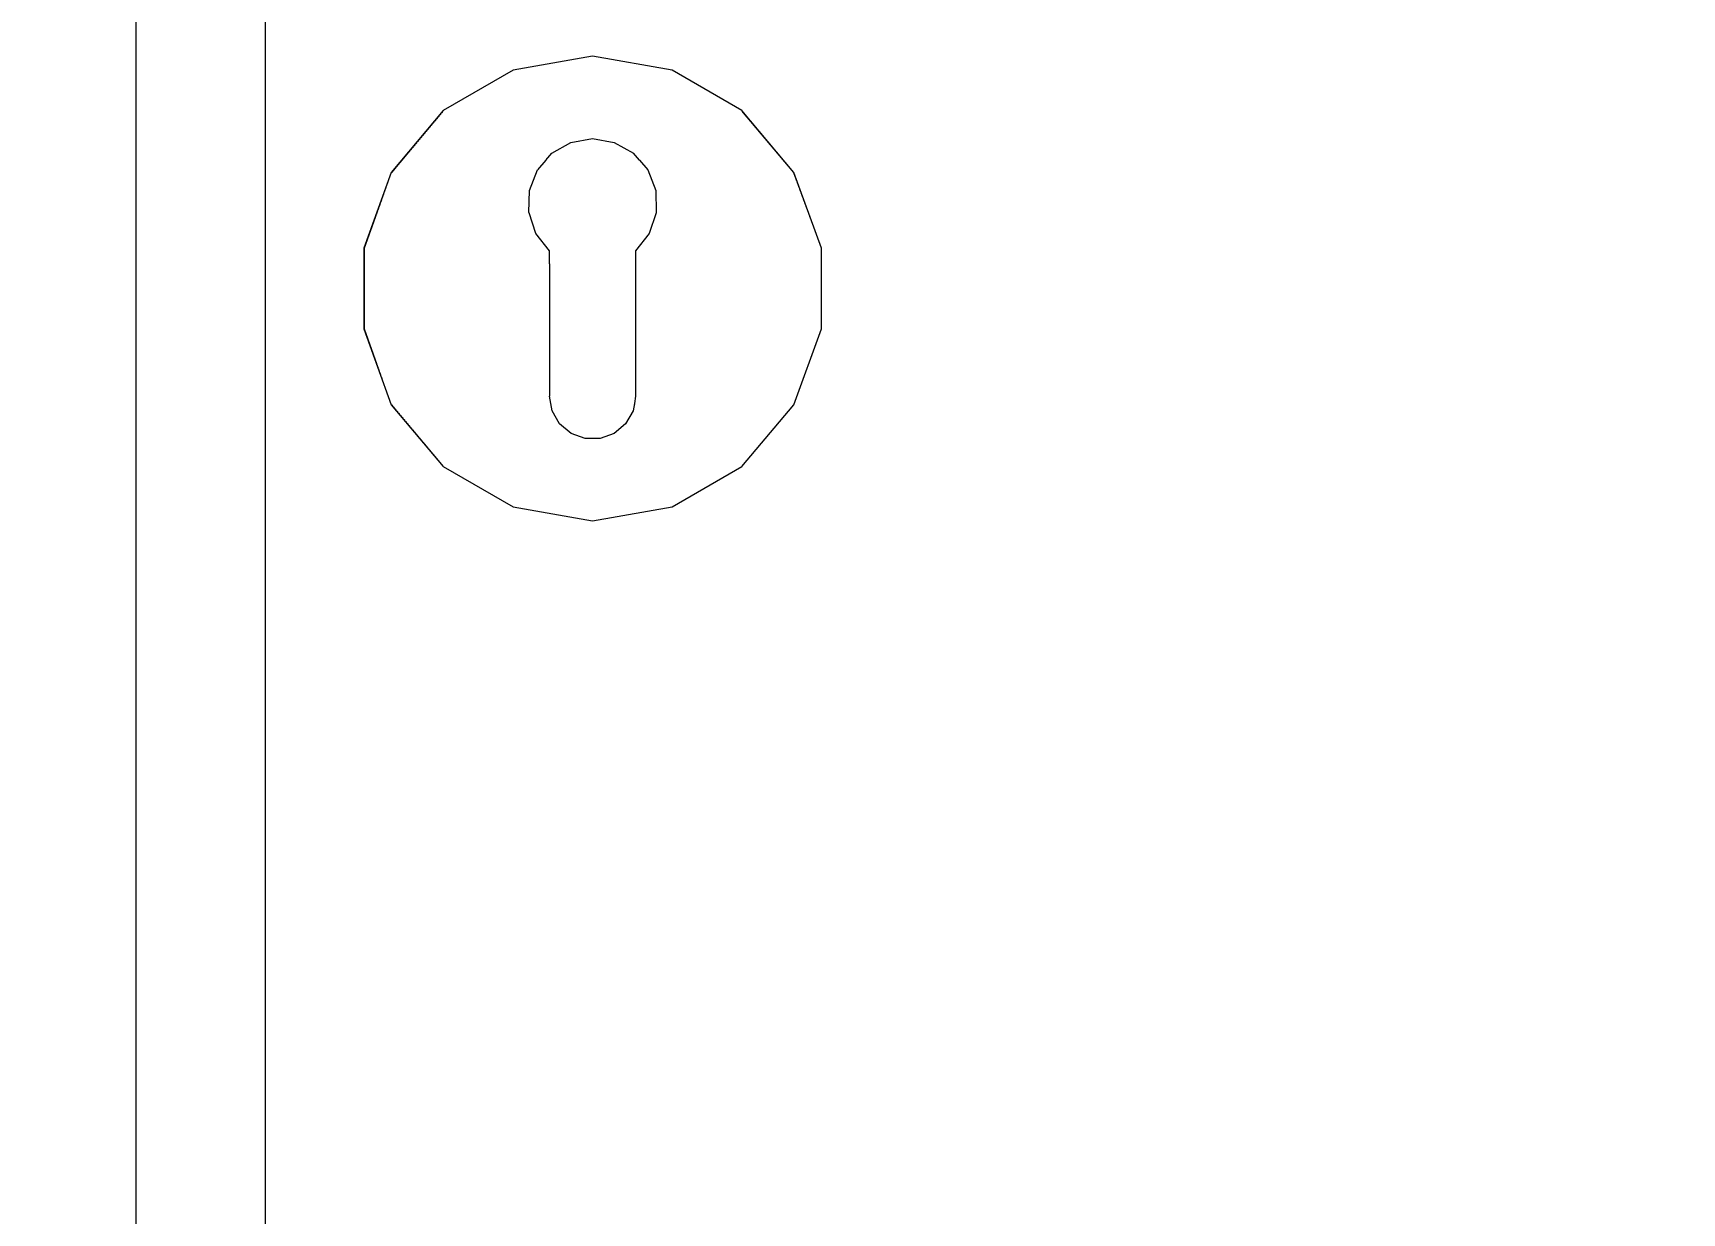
# Model space of a CAD drawing. Header units: millimetres. Extents: x -15634 to 67596, y -3027 to 55843.
# Drawn here: x 11357.4 to 11548.9, y 18788.2 to 18925.3 of the extents above; entities that cross this region are included whole.
import ezdxf

# ---------------------------------------------------------------- set-up
doc = ezdxf.new("R2010")
doc.units = ezdxf.units.MM
doc.header["$MEASUREMENT"] = 0
doc.set_wipeout_variables(frame=1)
doc.linetypes.add('Wipeout_Contour', pattern=[1000, 0, -1000])
doc.layers.add('Dimensioning - General', color=7, linetype='Continuous')
doc.layers.add('Structural - Bearing', color=7, linetype='Continuous')
for name, color, linetype, lineweight, true_color in [('Dimensioning - General_Pen_No__61', 7, 'Continuous', 20, 0x6a6a6a), ('Dimensioning - General_Pen_No__88', 7, 'Continuous', 20, 0xfd4435), ('Structural - Bearing_Pen_No__82', 7, 'Continuous', 20, 0xaaaaaa)]:
    doc.layers.add(name, color=color, linetype=linetype, lineweight=lineweight, true_color=true_color)
doc.styles.add('GENERATED_STYLE_6', font='calibril.ttf')
doc.dimstyles.new('GENERATED_STYLE__3', dxfattribs={"dimtxt": 195.999997, "dimasz": 106.4, "dimexe": 0.18, "dimexo": 0.0625, "dimgap": 0.09, "dimtad": 1, "dimdec": 0, "dimlfac": 0.1, "dimzin": 0, "dimdsep": 46, "dimtxsty": 'GENERATED_STYLE_6', "dimblk": 'ARROWHEAD_2', "dimblk1": 'ARROWHEAD_2', "dimblk2": 'ARROWHEAD_2', "dimcen": 0.09, "dimse1": 1, "dimse2": 1, "dimclrd": 256, "dimclre": 256, "dimclrt": 256, "dimadec": 0, "dimazin": 0, "dimtfac": 1, "dimtdec": 4, "dimtmove": 0, "dimatfit": 3, "dimfxl": 1, "dimtolj": 1, "dimtzin": 0, "dimarcsym": 0})

# ---------------------------------------------------------------- blocks, each defined once
blk = doc.blocks.new('*D47')
at = {"layer": 'Dimensioning - General_Pen_No__61', "color": 251, "linetype": 'Continuous', "lineweight": 20, "true_color": 0x6a6a6a, "transparency": 16777216}
for p, q in [((27454.43, 20636.02), (27594.43, 20555.19)), ((27629.43, 20595.6), (27419.43, 20595.6)), ((27524.43, 17895.6), (27524.43, 20595.6)), ((27454.43, 17936.02), (27594.43, 17855.19)), ((27629.43, 17895.6), (27419.43, 17895.6))]:
    blk.add_line(p, q, dxfattribs=at)
at = {"layer": 'Dimensioning - General_Pen_No__88', "color": 20, "lineweight": 20, "true_color": 0xfd4435, "transparency": 16777216, "char_height": 196, "attachment_point": 7, "rotation": 90, "style": 'GENERATED_STYLE_6'}
for s, insert in [('\\A1;{\\pql;\\fCalibri Light|b0|i0|c0|p34;20}', (27485.23, 20237.36)), ('\\A1;{\\pql;\\fCalibri Light|b0|i0|c0|p34;270}', (27485.23, 19007.27))]:
    blk.add_mtext(s, dxfattribs=dict(at, insert=insert))
blk = doc.blocks.new('ARROWHEAD_2')
at = {"color": 0, "linetype": 'Continuous', "lineweight": 0}
for p, q in [((-0.3781, -0.655), (0.3781, 0.655)), ((0, 0), (-1, 0))]:
    blk.add_line(p, q, dxfattribs=at)
blk = doc.blocks.new('*D95')
at = {"layer": 'Dimensioning - General_Pen_No__61', "color": 251, "linetype": 'Continuous', "lineweight": 20, "true_color": 0x6a6a6a, "transparency": 16777216}
for p, q in [((28004.43, 20636.02), (28144.43, 20555.19)), ((28179.43, 20595.6), (27969.43, 20595.6)), ((28074.43, 17895.6), (28074.43, 20595.6)), ((28004.43, 17936.02), (28144.43, 17855.19)), ((28179.43, 17895.6), (27969.43, 17895.6))]:
    blk.add_line(p, q, dxfattribs=at)
at = {"layer": 'Dimensioning - General_Pen_No__88', "color": 20, "lineweight": 20, "true_color": 0xfd4435, "transparency": 16777216, "char_height": 196, "attachment_point": 7, "rotation": 90, "style": 'GENERATED_STYLE_6'}
for s, insert in [('\\A1;{\\pql;\\fCalibri Light|b0|i0|c0|p34;20}', (28035.23, 20237.36)), ('\\A1;{\\pql;\\fCalibri Light|b0|i0|c0|p34;270}', (28035.23, 19007.27))]:
    blk.add_mtext(s, dxfattribs=dict(at, insert=insert))
blk = doc.blocks.new('*D126')
at = {"layer": 'Dimensioning - General_Pen_No__61', "color": 251, "linetype": 'Continuous', "lineweight": 20, "true_color": 0x6a6a6a, "transparency": 16777216}
for p, q in [((28554.43, 20836.02), (28694.43, 20755.19)), ((28729.43, 20795.6), (28519.43, 20795.6)), ((28624.43, 17895.6), (28624.43, 20795.6)), ((28554.43, 17936.02), (28694.43, 17855.19)), ((28729.43, 17895.6), (28519.43, 17895.6))]:
    blk.add_line(p, q, dxfattribs=at)
at = {"layer": 'Dimensioning - General_Pen_No__88', "color": 20, "lineweight": 20, "true_color": 0xfd4435, "transparency": 16777216, "insert": (28585.23, 19107.27), "char_height": 196, "attachment_point": 7, "rotation": 90, "style": 'GENERATED_STYLE_6'}
blk.add_mtext('\\A1;{\\pql;\\fCalibri Light|b0|i0|c0|p34;290}', dxfattribs=at)
blk = doc.blocks.new('*D143')
at = {"layer": 'Dimensioning - General_Pen_No__61', "color": 251, "linetype": 'Continuous', "lineweight": 20, "true_color": 0x6a6a6a, "transparency": 16777216}
for p, q in [((34964.93, 20636.02), (35104.93, 20555.19)), ((35139.93, 20595.6), (34929.93, 20595.6)), ((35034.93, 17895.6), (35034.93, 20595.6)), ((34964.93, 17936.02), (35104.93, 17855.19)), ((35139.93, 17895.6), (34929.93, 17895.6))]:
    blk.add_line(p, q, dxfattribs=at)
at = {"layer": 'Dimensioning - General_Pen_No__88', "color": 20, "lineweight": 20, "true_color": 0xfd4435, "transparency": 16777216, "char_height": 196, "attachment_point": 7, "rotation": 90, "style": 'GENERATED_STYLE_6'}
for s, insert in [('\\A1;{\\pql;\\fCalibri Light|b0|i0|c0|p34;20}', (34995.73, 20237.36)), ('\\A1;{\\pql;\\fCalibri Light|b0|i0|c0|p34;270}', (34995.73, 19007.27))]:
    blk.add_mtext(s, dxfattribs=dict(at, insert=insert))
blk = doc.blocks.new('*D191')
at = {"layer": 'Dimensioning - General_Pen_No__61', "color": 251, "linetype": 'Continuous', "lineweight": 20, "true_color": 0x6a6a6a, "transparency": 16777216}
for p, q in [((35514.93, 20636.02), (35654.93, 20555.19)), ((35689.93, 20595.6), (35479.93, 20595.6)), ((35584.93, 17895.6), (35584.93, 20595.6)), ((35514.93, 17936.02), (35654.93, 17855.19)), ((35689.93, 17895.6), (35479.93, 17895.6))]:
    blk.add_line(p, q, dxfattribs=at)
at = {"layer": 'Dimensioning - General_Pen_No__88', "color": 20, "lineweight": 20, "true_color": 0xfd4435, "transparency": 16777216, "char_height": 196, "attachment_point": 7, "rotation": 90, "style": 'GENERATED_STYLE_6'}
for s, insert in [('\\A1;{\\pql;\\fCalibri Light|b0|i0|c0|p34;20}', (35545.73, 20237.36)), ('\\A1;{\\pql;\\fCalibri Light|b0|i0|c0|p34;270}', (35545.73, 19007.27))]:
    blk.add_mtext(s, dxfattribs=dict(at, insert=insert))
blk = doc.blocks.new('*D222')
at = {"layer": 'Dimensioning - General_Pen_No__61', "color": 251, "linetype": 'Continuous', "lineweight": 20, "true_color": 0x6a6a6a, "transparency": 16777216}
for p, q in [((36064.93, 20836.02), (36204.93, 20755.19)), ((36239.93, 20795.6), (36029.93, 20795.6)), ((36134.93, 17895.6), (36134.93, 20795.6)), ((36064.93, 17936.02), (36204.93, 17855.19)), ((36239.93, 17895.6), (36029.93, 17895.6))]:
    blk.add_line(p, q, dxfattribs=at)
at = {"layer": 'Dimensioning - General_Pen_No__88', "color": 20, "lineweight": 20, "true_color": 0xfd4435, "transparency": 16777216, "insert": (36095.73, 19107.27), "char_height": 196, "attachment_point": 7, "rotation": 90, "style": 'GENERATED_STYLE_6'}
blk.add_mtext('\\A1;{\\pql;\\fCalibri Light|b0|i0|c0|p34;290}', dxfattribs=at)

msp = doc.modelspace()

# ---------------------------------------------------------------- wipeouts: each hides what was drawn before it
at = {"color": 254, "linetype": 'Wipeout_Contour', "lineweight": 0, "ltscale": 88704.796109}
msp.add_wipeout([(11369.37, 20070.6), (11357.37, 20082.6), (11357.37, 17995.6), (11369.37, 17995.6)], dxfattribs=at).dxf.layer = 'Structural - Bearing'
at = {"color": 254, "linetype": 'Wipeout_Contour', "lineweight": 0, "ltscale": 154678.048477}
msp.add_wipeout([(11428.78, 18909.39), (11429.7, 18907), (11429.76, 18904.44), (11429.74, 18904.39), (11439.66, 18916.21), (11431.57, 18920.88), (11427.8, 18910.53)], dxfattribs=at).dxf.layer = 'Structural - Bearing'
at = {"color": 254, "linetype": 'Wipeout_Contour', "lineweight": 0, "ltscale": 110354.180304}
msp.add_wipeout([(11431.57, 18870.33), (11439.66, 18875), (11427.37, 18889.65), (11427.37, 18883.1), (11427.22, 18882.27)], dxfattribs=at).dxf.layer = 'Structural - Bearing'

# ---------------------------------------------------------------- next in the draw order: wipeouts: each hides what was drawn before it
at = {"color": 254, "linetype": 'Wipeout_Contour', "lineweight": 0, "ltscale": 88695.992113}
msp.add_wipeout([(11369.37, 17995.6), (11384.37, 17995.6), (11384.37, 20055.6), (11369.37, 20055.6)], dxfattribs=at).dxf.layer = 'Structural - Bearing'
at = {"color": 254, "linetype": 'Wipeout_Contour', "lineweight": 0, "ltscale": 132560.039808}
msp.add_wipeout([(11428.95, 18902.02), (11427.37, 18900), (11427.37, 18898.49), (11445.66, 18909.05), (11439.66, 18916.21), (11429.74, 18904.39)], dxfattribs=at).dxf.layer = 'Structural - Bearing'
at = {"color": 254, "linetype": 'Wipeout_Contour', "lineweight": 0, "ltscale": 88308.761753}
msp.add_wipeout([(11427.37, 18889.65), (11439.66, 18875), (11445.66, 18882.15), (11427.37, 18892.72)], dxfattribs=at).dxf.layer = 'Structural - Bearing'

# ---------------------------------------------------------------- next in the draw order: linework, layer by layer
at = {"layer": 'Structural - Bearing_Pen_No__82', "color": 253, "linetype": 'Continuous', "lineweight": 20, "true_color": 0xaaaaaa}
for p, q in [((11369.37, 17995.6), (11369.37, 20070.6)), ((11384.37, 17995.6), (11384.37, 20055.6))]:
    msp.add_line(p, q, dxfattribs=at)

# ---------------------------------------------------------------- next in the draw order: wipeouts: each hides what was drawn before it
at = {"color": 254, "linetype": 'Wipeout_Contour', "lineweight": 0, "ltscale": 88425.048643}
msp.add_wipeout([(11439.72, 18916.29), (11431.6, 18920.98), (11431.57, 18920.88), (11439.66, 18916.21)], dxfattribs=at).dxf.layer = 'Structural - Bearing'
at = {"color": 254, "linetype": 'Wipeout_Contour', "lineweight": 0, "ltscale": 88368.198528}
msp.add_wipeout([(11427.37, 18896.49), (11448.86, 18900.28), (11445.66, 18909.05), (11427.37, 18898.49)], dxfattribs=at).dxf.layer = 'Structural - Bearing'
at = {"color": 254, "linetype": 'Wipeout_Contour', "lineweight": 0, "ltscale": 88331.673313}
msp.add_wipeout([(11427.37, 18892.72), (11445.66, 18882.15), (11448.86, 18890.93), (11427.37, 18894.72)], dxfattribs=at).dxf.layer = 'Structural - Bearing'

# ---------------------------------------------------------------- next in the draw order: wipeouts: each hides what was drawn before it
at = {"color": 254, "linetype": 'Wipeout_Contour', "lineweight": 0, "ltscale": 132589.76404}
msp.add_wipeout([(11427.11, 18911.33), (11427.8, 18910.53), (11431.57, 18920.88), (11422.37, 18922.5), (11422.37, 18913.03), (11424.89, 18912.59)], dxfattribs=at).dxf.layer = 'Structural - Bearing'
at = {"color": 254, "linetype": 'Wipeout_Contour', "lineweight": 0, "ltscale": 88419.384524}
msp.add_wipeout([(11445.75, 18909.1), (11439.72, 18916.29), (11439.66, 18916.21), (11445.66, 18909.05)], dxfattribs=at).dxf.layer = 'Structural - Bearing'
at = {"color": 254, "linetype": 'Wipeout_Contour', "lineweight": 0, "ltscale": 88351.513492}
msp.add_wipeout([(11427.37, 18894.72), (11448.86, 18890.93), (11448.86, 18900.28), (11427.37, 18896.49)], dxfattribs=at).dxf.layer = 'Structural - Bearing'
at = {"color": 254, "linetype": 'Wipeout_Contour', "lineweight": 0, "ltscale": 176526.852208}
msp.add_wipeout([(11427.07, 18881.39), (11426.2, 18879.89), (11424.87, 18878.77), (11423.24, 18878.18), (11422.37, 18878.18), (11422.37, 18868.7), (11431.57, 18870.33), (11427.22, 18882.27)], dxfattribs=at).dxf.layer = 'Structural - Bearing'

# ---------------------------------------------------------------- next in the draw order: wipeouts: each hides what was drawn before it
at = {"color": 254, "linetype": 'Wipeout_Contour', "lineweight": 0, "ltscale": 88417.925136}
msp.add_wipeout([(11431.6, 18920.98), (11422.37, 18922.6), (11422.37, 18922.5), (11431.57, 18920.88)], dxfattribs=at).dxf.layer = 'Structural - Bearing'
at = {"color": 254, "linetype": 'Wipeout_Contour', "lineweight": 0, "ltscale": 88401.613636}
msp.add_wipeout([(11448.96, 18900.29), (11445.75, 18909.1), (11445.66, 18909.05), (11448.86, 18900.28)], dxfattribs=at).dxf.layer = 'Structural - Bearing'
at = {"color": 254, "linetype": 'Wipeout_Contour', "lineweight": 0, "ltscale": 176498.762457}
msp.add_wipeout([(11421.5, 18878.18), (11419.87, 18878.77), (11418.54, 18879.89), (11417.67, 18881.39), (11417.51, 18882.27), (11413.17, 18870.33), (11422.37, 18868.7), (11422.37, 18878.18)], dxfattribs=at).dxf.layer = 'Structural - Bearing'
at = {"color": 254, "linetype": 'Wipeout_Contour', "lineweight": 0, "ltscale": 88267.741054}
msp.add_wipeout([(11431.6, 18870.23), (11439.72, 18874.92), (11439.66, 18875), (11431.57, 18870.33)], dxfattribs=at).dxf.layer = 'Structural - Bearing'

# ---------------------------------------------------------------- next in the draw order: linework, layer by layer
at = {"layer": 'Structural - Bearing_Pen_No__82', "color": 253, "linetype": 'Continuous', "lineweight": 20, "true_color": 0xaaaaaa}
for p, q in [((11439.72, 18916.29), (11431.6, 18920.98)), ((11445.75, 18909.1), (11439.72, 18916.29))]:
    msp.add_line(p, q, dxfattribs=at)

# ---------------------------------------------------------------- next in the draw order: wipeouts: each hides what was drawn before it
at = {"color": 254, "linetype": 'Wipeout_Contour', "lineweight": 0, "ltscale": 132566.482123}
msp.add_wipeout([(11419.85, 18912.59), (11422.37, 18913.03), (11422.37, 18922.5), (11413.17, 18920.88), (11416.93, 18910.53), (11417.62, 18911.33)], dxfattribs=at).dxf.layer = 'Structural - Bearing'
at = {"color": 254, "linetype": 'Wipeout_Contour', "lineweight": 0, "ltscale": 110310.206993}
msp.add_wipeout([(11405.08, 18875), (11413.17, 18870.33), (11417.51, 18882.27), (11417.37, 18883.1), (11417.37, 18889.65)], dxfattribs=at).dxf.layer = 'Structural - Bearing'
at = {"color": 254, "linetype": 'Wipeout_Contour', "lineweight": 0, "ltscale": 88302.646948}
msp.add_wipeout([(11439.72, 18874.92), (11445.75, 18882.1), (11445.66, 18882.15), (11439.66, 18875)], dxfattribs=at).dxf.layer = 'Structural - Bearing'
at = {"color": 254, "linetype": 'Wipeout_Contour', "lineweight": 0, "ltscale": 88239.005258}
msp.add_wipeout([(11422.37, 18868.6), (11431.6, 18870.23), (11431.57, 18870.33), (11422.37, 18868.7)], dxfattribs=at).dxf.layer = 'Structural - Bearing'

# ---------------------------------------------------------------- next in the draw order: linework, layer by layer
at = {"layer": 'Structural - Bearing_Pen_No__82', "color": 253, "linetype": 'Continuous', "lineweight": 20, "true_color": 0xaaaaaa}
msp.add_line((11431.6, 18870.23), (11439.72, 18874.92), dxfattribs=at)

# ---------------------------------------------------------------- next in the draw order: wipeouts: each hides what was drawn before it
at = {"color": 254, "linetype": 'Wipeout_Contour', "lineweight": 0, "ltscale": 88398.866445}
msp.add_wipeout([(11422.37, 18922.6), (11413.13, 18920.98), (11413.17, 18920.88), (11422.37, 18922.5)], dxfattribs=at).dxf.layer = 'Structural - Bearing'
at = {"color": 254, "linetype": 'Wipeout_Contour', "lineweight": 0, "ltscale": 88339.508363}
msp.add_wipeout([(11445.75, 18882.1), (11448.96, 18890.92), (11448.86, 18890.93), (11445.66, 18882.15)], dxfattribs=at).dxf.layer = 'Structural - Bearing'
at = {"color": 254, "linetype": 'Wipeout_Contour', "lineweight": 0, "ltscale": 88219.909041}
msp.add_wipeout([(11413.13, 18870.23), (11422.37, 18868.6), (11422.37, 18868.7), (11413.17, 18870.33)], dxfattribs=at).dxf.layer = 'Structural - Bearing'

# ---------------------------------------------------------------- next in the draw order: linework, layer by layer
at = {"layer": 'Structural - Bearing_Pen_No__82', "color": 253, "linetype": 'Continuous', "lineweight": 20, "true_color": 0xaaaaaa}
for p, q in [((11431.6, 18920.98), (11422.37, 18922.6)), ((11439.72, 18874.92), (11445.75, 18882.1)), ((11422.37, 18868.6), (11431.6, 18870.23))]:
    msp.add_line(p, q, dxfattribs=at)

# ---------------------------------------------------------------- next in the draw order: wipeouts: each hides what was drawn before it
at = {"color": 254, "linetype": 'Wipeout_Contour', "lineweight": 0, "ltscale": 154613.897846}
msp.add_wipeout([(11415.95, 18909.39), (11416.93, 18910.53), (11413.17, 18920.88), (11405.08, 18916.21), (11415, 18904.39), (11414.98, 18904.44), (11415.04, 18907)], dxfattribs=at).dxf.layer = 'Structural - Bearing'
at = {"color": 254, "linetype": 'Wipeout_Contour', "lineweight": 0, "ltscale": 88373.874399}
msp.add_wipeout([(11448.96, 18890.92), (11448.96, 18900.29), (11448.86, 18900.28), (11448.86, 18890.93)], dxfattribs=at).dxf.layer = 'Structural - Bearing'

# ---------------------------------------------------------------- next in the draw order: linework, layer by layer
at = {"layer": 'Structural - Bearing_Pen_No__82', "color": 253, "linetype": 'Continuous', "lineweight": 20, "true_color": 0xaaaaaa}
for p, q in [((11448.96, 18900.29), (11445.75, 18909.1)), ((11448.96, 18890.92), (11448.96, 18900.29)), ((11445.75, 18882.1), (11448.96, 18890.92))]:
    msp.add_line(p, q, dxfattribs=at)

# ---------------------------------------------------------------- next in the draw order: wipeouts: each hides what was drawn before it
at = {"color": 254, "linetype": 'Wipeout_Contour', "lineweight": 0, "ltscale": 88370.171982}
msp.add_wipeout([(11413.13, 18920.98), (11405.01, 18916.29), (11405.08, 18916.21), (11413.17, 18920.88)], dxfattribs=at).dxf.layer = 'Structural - Bearing'

# ---------------------------------------------------------------- next in the draw order: linework, layer by layer
at = {"layer": 'Structural - Bearing_Pen_No__82', "color": 253, "linetype": 'Continuous', "lineweight": 20, "true_color": 0xaaaaaa}
msp.add_line((11422.37, 18922.6), (11413.13, 18920.98), dxfattribs=at)

# ---------------------------------------------------------------- next in the draw order: wipeouts: each hides what was drawn before it
at = {"color": 254, "linetype": 'Wipeout_Contour', "lineweight": 0, "ltscale": 132492.147987}
msp.add_wipeout([(11415.79, 18902.02), (11415, 18904.39), (11405.08, 18916.21), (11399.07, 18909.05), (11417.37, 18898.49), (11417.37, 18900)], dxfattribs=at).dxf.layer = 'Structural - Bearing'

# ---------------------------------------------------------------- next in the draw order: wipeouts: each hides what was drawn before it
at = {"color": 254, "linetype": 'Wipeout_Contour', "lineweight": 0, "ltscale": 88335.291946}
msp.add_wipeout([(11405.01, 18916.29), (11398.98, 18909.1), (11399.07, 18909.05), (11405.08, 18916.21)], dxfattribs=at).dxf.layer = 'Structural - Bearing'

# ---------------------------------------------------------------- next in the draw order: linework, layer by layer
at = {"layer": 'Structural - Bearing_Pen_No__82', "color": 253, "linetype": 'Continuous', "lineweight": 20, "true_color": 0xaaaaaa}
msp.add_line((11413.13, 18920.98), (11405.01, 18916.29), dxfattribs=at)

# ---------------------------------------------------------------- next in the draw order: wipeouts: each hides what was drawn before it
at = {"color": 254, "linetype": 'Wipeout_Contour', "lineweight": 0, "ltscale": 88306.203803}
msp.add_wipeout([(11417.37, 18898.49), (11399.07, 18909.05), (11395.88, 18900.28), (11417.37, 18896.49)], dxfattribs=at).dxf.layer = 'Structural - Bearing'

# ---------------------------------------------------------------- next in the draw order: wipeouts: each hides what was drawn before it
at = {"color": 254, "linetype": 'Wipeout_Contour', "lineweight": 0, "ltscale": 88298.428824}
msp.add_wipeout([(11398.98, 18909.1), (11395.78, 18900.29), (11395.88, 18900.28), (11399.07, 18909.05)], dxfattribs=at).dxf.layer = 'Structural - Bearing'

# ---------------------------------------------------------------- next in the draw order: linework, layer by layer
at = {"layer": 'Structural - Bearing_Pen_No__82', "color": 253, "linetype": 'Continuous', "lineweight": 20, "true_color": 0xaaaaaa}
msp.add_line((11405.01, 18916.29), (11398.98, 18909.1), dxfattribs=at)

# ---------------------------------------------------------------- next in the draw order: wipeouts: each hides what was drawn before it
at = {"color": 254, "linetype": 'Wipeout_Contour', "lineweight": 0, "ltscale": 88286.348671}
msp.add_wipeout([(11417.37, 18896.49), (11395.88, 18900.28), (11395.88, 18890.93), (11417.37, 18894.72)], dxfattribs=at).dxf.layer = 'Structural - Bearing'

# ---------------------------------------------------------------- next in the draw order: wipeouts: each hides what was drawn before it
at = {"color": 254, "linetype": 'Wipeout_Contour', "lineweight": 0, "ltscale": 88269.642628}
msp.add_wipeout([(11417.37, 18894.72), (11395.88, 18890.93), (11399.07, 18882.15), (11417.37, 18892.72)], dxfattribs=at).dxf.layer = 'Structural - Bearing'

# ---------------------------------------------------------------- next in the draw order: wipeouts: each hides what was drawn before it
at = {"color": 254, "linetype": 'Wipeout_Contour', "lineweight": 0, "ltscale": 88264.03392}
msp.add_wipeout([(11395.78, 18900.29), (11395.78, 18890.92), (11395.88, 18890.93), (11395.88, 18900.28)], dxfattribs=at).dxf.layer = 'Structural - Bearing'
at = {"color": 254, "linetype": 'Wipeout_Contour', "lineweight": 0, "ltscale": 88256.053747}
msp.add_wipeout([(11417.37, 18892.72), (11399.07, 18882.15), (11405.08, 18875), (11417.37, 18889.65)], dxfattribs=at).dxf.layer = 'Structural - Bearing'

# ---------------------------------------------------------------- next in the draw order: linework, layer by layer
at = {"layer": 'Structural - Bearing_Pen_No__82', "color": 253, "linetype": 'Continuous', "lineweight": 20, "true_color": 0xaaaaaa}
msp.add_line((11398.98, 18909.1), (11395.78, 18900.29), dxfattribs=at)

# ---------------------------------------------------------------- next in the draw order: wipeouts: each hides what was drawn before it
at = {"color": 254, "linetype": 'Wipeout_Contour', "lineweight": 0, "ltscale": 552010.076453}
msp.add_wipeout([(11414.98, 18904.44), (11415.79, 18902.02), (11417.37, 18900), (11417.37, 18883.1), (11417.67, 18881.39), (11418.54, 18879.89), (11419.87, 18878.77), (11421.5, 18878.18), (11423.24, 18878.18), (11424.87, 18878.77), (11426.2, 18879.89), (11427.07, 18881.39), (11427.37, 18883.1), (11427.37, 18900), (11428.95, 18902.02), (11429.76, 18904.44), (11429.7, 18907), (11428.78, 18909.39), (11427.11, 18911.33), (11424.89, 18912.59), (11422.37, 18913.03), (11419.85, 18912.59), (11417.62, 18911.33), (11415.95, 18909.39), (11415.04, 18907)], dxfattribs=at).dxf.layer = 'Structural - Bearing'
at = {"color": 254, "linetype": 'Wipeout_Contour', "lineweight": 0, "ltscale": 88236.253107}
msp.add_wipeout([(11395.78, 18890.92), (11398.98, 18882.1), (11399.07, 18882.15), (11395.88, 18890.93)], dxfattribs=at).dxf.layer = 'Structural - Bearing'
at = {"color": 254, "linetype": 'Wipeout_Contour', "lineweight": 0, "ltscale": 88212.7695}
msp.add_wipeout([(11405.01, 18874.92), (11413.13, 18870.23), (11413.17, 18870.33), (11405.08, 18875)], dxfattribs=at).dxf.layer = 'Structural - Bearing'

# ---------------------------------------------------------------- next in the draw order: linework, layer by layer
at = {"layer": 'Structural - Bearing_Pen_No__82', "color": 253, "linetype": 'Continuous', "lineweight": 20, "true_color": 0xaaaaaa}
for p, q in [((11419.85, 18912.59), (11422.37, 18913.03)), ((11422.37, 18913.03), (11424.89, 18912.59)), ((11416.93, 18910.53), (11417.62, 18911.33)), ((11417.62, 18911.33), (11419.85, 18912.59)), ((11424.89, 18912.59), (11427.11, 18911.33)), ((11427.8, 18910.53), (11427.11, 18911.33)), ((11415.04, 18907), (11415.95, 18909.39)), ((11416.93, 18910.53), (11415.95, 18909.39)), ((11427.8, 18910.53), (11428.78, 18909.39)), ((11428.78, 18909.39), (11429.7, 18907)), ((11414.98, 18904.44), (11415.04, 18907)), ((11429.7, 18907), (11429.76, 18904.44)), ((11415.79, 18902.02), (11415, 18904.39)), ((11429.74, 18904.39), (11428.95, 18902.02)), ((11417.37, 18900), (11415.79, 18902.02)), ((11428.95, 18902.02), (11427.37, 18900)), ((11395.78, 18900.29), (11395.78, 18890.92)), ((11417.37, 18898.49), (11417.37, 18900)), ((11427.37, 18900), (11427.37, 18898.49)), ((11417.37, 18898.49), (11417.37, 18896.49)), ((11427.37, 18898.49), (11427.37, 18896.49)), ((11417.37, 18896.49), (11417.37, 18894.72)), ((11427.37, 18896.49), (11427.37, 18894.72)), ((11417.37, 18894.72), (11417.37, 18892.72)), ((11427.37, 18894.72), (11427.37, 18892.72)), ((11417.37, 18892.72), (11417.37, 18889.65)), ((11427.37, 18892.72), (11427.37, 18889.65)), ((11417.37, 18889.65), (11417.37, 18883.1)), ((11427.37, 18889.65), (11427.37, 18883.1)), ((11417.51, 18882.27), (11417.37, 18883.1)), ((11427.37, 18883.1), (11427.22, 18882.27)), ((11417.67, 18881.39), (11417.51, 18882.27)), ((11418.54, 18879.89), (11417.67, 18881.39)), ((11427.07, 18881.39), (11426.2, 18879.89)), ((11427.22, 18882.27), (11427.07, 18881.39)), ((11419.87, 18878.77), (11418.54, 18879.89)), ((11421.5, 18878.18), (11419.87, 18878.77)), ((11424.87, 18878.77), (11423.24, 18878.18)), ((11426.2, 18879.89), (11424.87, 18878.77)), ((11422.37, 18878.18), (11421.5, 18878.18)), ((11423.24, 18878.18), (11422.37, 18878.18)), ((11413.13, 18870.23), (11422.37, 18868.6))]:
    msp.add_line(p, q, dxfattribs=at)

# ---------------------------------------------------------------- next in the draw order: wipeouts: each hides what was drawn before it
at = {"color": 254, "linetype": 'Wipeout_Contour', "lineweight": 0, "ltscale": 88218.446477}
msp.add_wipeout([(11398.98, 18882.1), (11405.01, 18874.92), (11405.08, 18875), (11399.07, 18882.15)], dxfattribs=at).dxf.layer = 'Structural - Bearing'

# ---------------------------------------------------------------- next in the draw order: linework, layer by layer
at = {"layer": 'Structural - Bearing_Pen_No__82', "color": 253, "linetype": 'Continuous', "lineweight": 20, "true_color": 0xaaaaaa}
for p, q in [((11395.78, 18890.92), (11398.98, 18882.1)), ((11398.98, 18882.1), (11405.01, 18874.92)), ((11405.01, 18874.92), (11413.13, 18870.23))]:
    msp.add_line(p, q, dxfattribs=at)

# ---------------------------------------------------------------- next in the draw order: dimensions: what is measured, and where the dimension line sits
at = {"layer": 'Dimensioning - General', "color": 251, "linetype": 'Continuous', "lineweight": 20, "true_color": 0x6a6a6a}
for base, p1, p2, picture, middle in [((28624.43, 20795.6), (2485.84, 17895.6), (2538.55, 20795.6), '*D126', (28487.23, 19331.4)), ((36134.93, 20795.6), (9996.34, 17895.6), (10049.05, 20795.6), '*D222', (35997.73, 19331.4)), ((28074.43, 20595.6), (-21.41, 17895.6), (-168.99, 20595.6), '*D95', (27937.23, 19231.4)), ((27524.43, 20595.6), (157.23, 17895.6), (162.53, 20595.6), '*D47', (27387.23, 19231.4)), ((35584.93, 20595.6), (7489.09, 17895.6), (7341.51, 20595.6), '*D191', (35447.73, 19231.4)), ((35034.93, 20595.6), (7667.73, 17895.6), (7673.02, 20595.6), '*D143', (34897.73, 19231.4))]:
    dim = msp.add_linear_dim(base=base, p1=p1, p2=p2, angle=90, dimstyle='GENERATED_STYLE__3', dxfattribs=at)
    dim.commit()
    dim.dimension.update_dxf_attribs({"geometry": picture, "text_midpoint": middle, "dimtype": 160, "text_rotation": 90})

doc.saveas('drawing.dxf')
